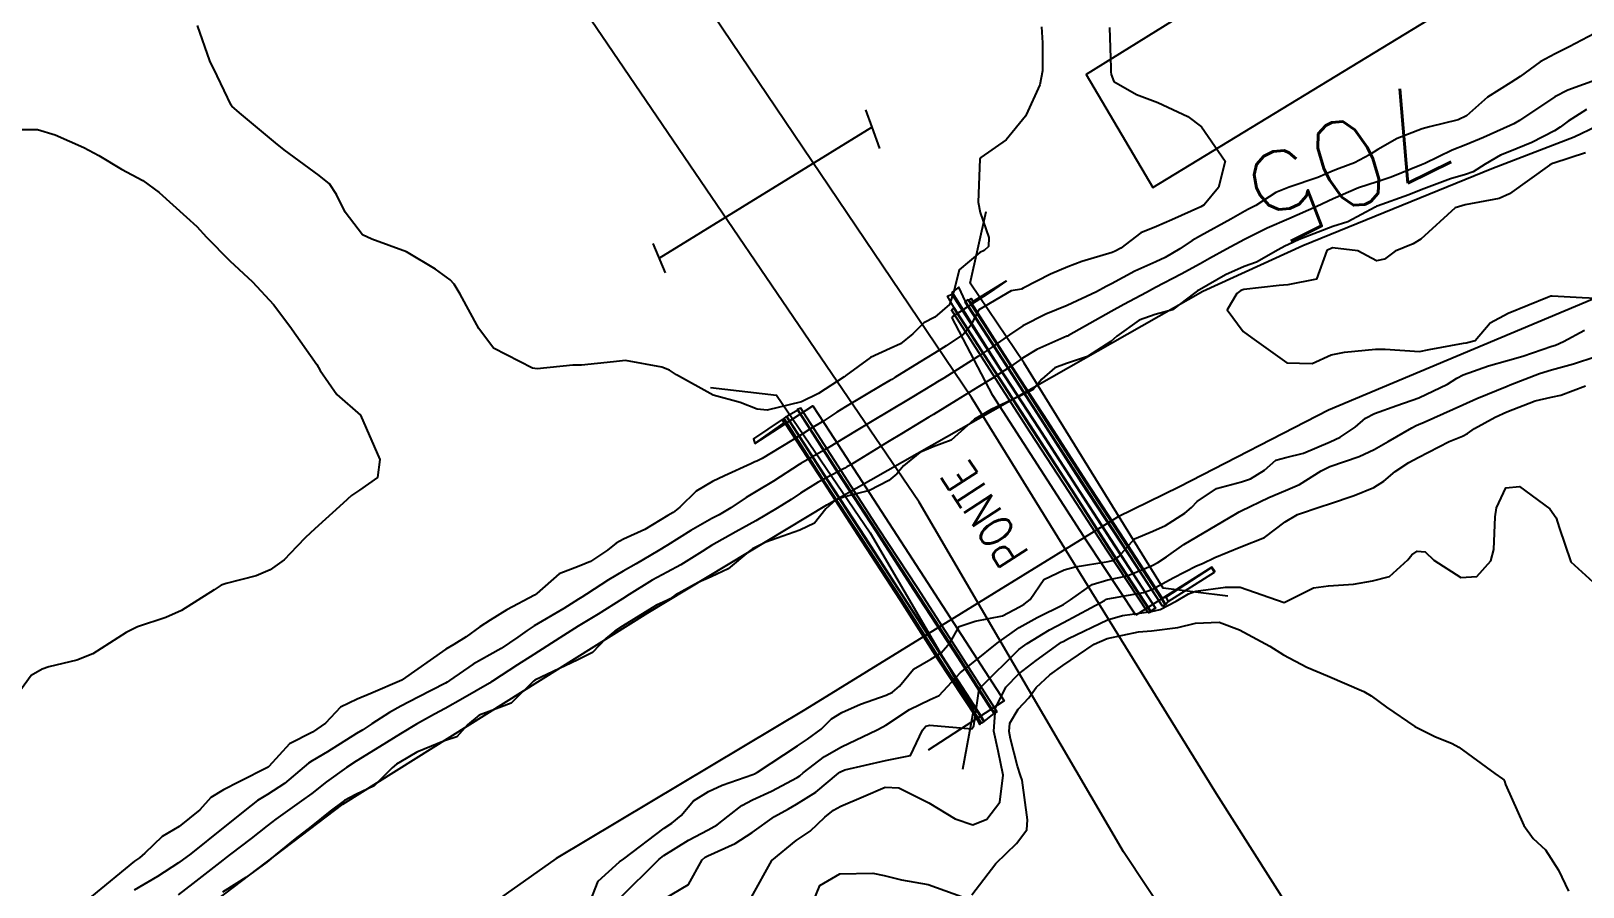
# Model space of a CAD drawing. Header units: metres. Extents: x 298520 to 308411, y 7433745 to 7450750.
# Drawn here: x 307712.2 to 307782.6, y 7434350.4 to 7434389.3 of the extents above; entities that cross this region are included whole.
import ezdxf
from ezdxf.enums import TextEntityAlignment as Align

# ---------------------------------------------------------------- set-up
doc = ezdxf.new("R2010")
doc.units = ezdxf.units.M
doc.header["$LTSCALE"] = 10
doc.linetypes.add('CONTINUO', pattern=[0])
doc.linetypes.add('TRACEJADO', pattern=[8.7, 8, -0.7])
for name, color, linetype in [('Cotas', 45, 'Continuous'), ('Curvas de Nivel 1m', 11, 'Continuous'), ('Curvas de Nivel 5m', 15, 'Continuous'), ('Hidrografia', 140, 'Continuous'), ('Linha Férrea', 251, 'TRACKS'), ('PARALASTRO', 45, 'Continuous'), ('PONTE', 45, 'CONTINUO'), ('Pontes e viadutos', 190, 'Continuous'), ('Pórtico', 62, 'Continuous'), ('TEXTO', 45, 'Continuous'), ('Vias Primárias', 230, 'Continuous')]:
    doc.layers.add(name, color=color, linetype=linetype)
doc.styles.add('ROMANS', font='romans', dxfattribs={"height": 0.2})
doc.styles.add('Style-STANDARD', font='STANDARD.shx')
doc.linetypes.add('TRACKS', pattern='A,0.15,[130,ltypeshp.shx,S=0.25,R=0,X=0,Y=0],0.15', length=0.3)

msp = doc.modelspace()

# ---------------------------------------------------------------- linework, layer by layer
at = {"layer": 'Curvas de Nivel 1m', "flags": 128}
for points, elevation in [([(307761.108, 7434389.424), (307761.161, 7434387.577), (307761.168, 7434387.422), (307761.179, 7434387.289), (307761.309, 7434386.979), (307762.332, 7434386.381), (307763.299, 7434386.023), (307764.654, 7434385.386), (307765.286, 7434384.919), (307766.354, 7434383.364), (307766.046, 7434382.164), (307765.398, 7434381.378), (307765.242, 7434381.282), (307763.931, 7434380.699), (307763.233, 7434380.393), (307762.532, 7434380.105), (307761.62, 7434379.416), (307761.37, 7434379.27), (307761.22, 7434379.219), (307759.851, 7434378.802), (307759.21, 7434378.559), (307758.427, 7434378.236), (307757.195, 7434377.589), (307757.108, 7434377.557), (307756.643, 7434377.478), (307755.184, 7434376.619), (307754.794, 7434375.887), (307754.488, 7434375.507), (307753.695, 7434374.985), (307753.16, 7434374.643), (307752.466, 7434374.214), (307751.366, 7434373.538), (307751.227, 7434373.454), (307751.142, 7434373.402), (307750.78, 7434373.186), (307749.129, 7434372.207), (307748.738, 7434371.963), (307748.14, 7434371.58), (307747.514, 7434371.191), (307747.116, 7434370.944), (307745.35, 7434369.861), (307745.104, 7434369.745), (307745.014, 7434369.711), (307744.829, 7434369.623), (307743.646, 7434369.083), (307743.091, 7434368.82), (307742.351, 7434368.381), (307741.616, 7434367.655), (307741.31, 7434367.418), (307741.069, 7434367.273), (307740.029, 7434366.642), (307739.058, 7434366.201), (307738.724, 7434366.026), (307738.335, 7434365.697), (307737.561, 7434365.189), (307737.042, 7434364.974), (307736.134, 7434364.626), (307735.127, 7434363.738), (307735.022, 7434363.666), (307733.772, 7434362.996), (307733.011, 7434362.523), (307732.547, 7434362.225), (307731.927, 7434361.771), (307731.356, 7434361.42), (307730.997, 7434361.202), (307729.024, 7434359.809), (307728.997, 7434359.796), (307727.602, 7434359.195), (307726.97, 7434358.939), (307726.225, 7434358.58), (307725.539, 7434357.851), (307724.949, 7434357.445), (307723.91, 7434356.904), (307722.966, 7434355.88), (307722.948, 7434355.865), (307722.933, 7434355.853), (307721.627, 7434355.189), (307720.917, 7434354.822), (307720.342, 7434354.478), (307719.835, 7434353.916), (307718.895, 7434353.151), (307718.133, 7434352.696), (307717.351, 7434351.945), (307717.098, 7434351.731), (307716.879, 7434351.582), (307714.925, 7434349.979)], 706), ([(307758.015, 7434389.463), (307758.065, 7434388.73), (307758.066, 7434387.462), (307757.944, 7434386.826), (307757.331, 7434385.47), (307757.316, 7434385.446), (307757.292, 7434385.408), (307756.424, 7434384.335), (307755.263, 7434383.527), (307755.247, 7434383.516), (307755.232, 7434383.5), (307755.222, 7434383.46), (307755.149, 7434381.501), (307755.238, 7434381.03), (307755.632, 7434379.899), (307755.624, 7434379.494), (307755.416, 7434379.301), (307755.219, 7434379.217), (307754.281, 7434378.435), (307754.055, 7434377.511), (307753.851, 7434376.849), (307753.181, 7434376.284), (307752.688, 7434376.015), (307752.184, 7434375.53), (307751.625, 7434375.076), (307751.163, 7434374.85), (307750.264, 7434374.445), (307749.144, 7434373.631), (307749.111, 7434373.603), (307749.071, 7434373.571), (307747.898, 7434372.82), (307747.131, 7434372.433), (307745.571, 7434372.057), (307745.128, 7434372.105), (307744.35, 7434372.408), (307743.134, 7434372.739), (307741.459, 7434373.657), (307741.146, 7434373.872), (307740.8, 7434374.013), (307739.152, 7434374.317), (307738.598, 7434374.249), (307737.149, 7434374.107), (307736.758, 7434374.107), (307735.146, 7434373.938), (307734.928, 7434373.96), (307733.16, 7434374.874), (307732.494, 7434375.767), (307731.645, 7434377.318), (307731.382, 7434377.778), (307731.196, 7434377.972), (307730.536, 7434378.457), (307729.215, 7434379.251), (307727.642, 7434379.826), (307727.225, 7434380.025), (307726.435, 7434381.042), (307726.04, 7434381.848), (307725.726, 7434382.331), (307725.251, 7434382.714), (307723.663, 7434383.876), (307723.268, 7434384.197), (307721.636, 7434385.549), (307721.292, 7434385.856), (307721.26, 7434385.9), (307720.625, 7434387.229), (307720.288, 7434387.915), (307719.736, 7434389.524)], 707), ([(307783.312, 7434387.104), (307781.891, 7434386.59), (307781.304, 7434386.281), (307779.702, 7434385.204), (307779.446, 7434385.052), (307779.289, 7434384.978), (307778.065, 7434384.438), (307777.276, 7434384.11), (307776.646, 7434383.865), (307775.407, 7434383.258), (307775.262, 7434383.193), (307773.887, 7434382.643), (307773.254, 7434382.426), (307772.395, 7434382.145), (307771.246, 7434381.658), (307770.51, 7434381.311), (307769.237, 7434380.742), (307768.254, 7434380.319), (307767.227, 7434379.805), (307766.415, 7434379.362), (307765.644, 7434378.946), (307765.213, 7434378.705), (307764.361, 7434378.233), (307763.196, 7434377.623), (307763.051, 7434377.546), (307762.781, 7434377.404), (307761.749, 7434376.853), (307761.184, 7434376.539), (307759.245, 7434375.449), (307759.201, 7434375.422), (307759.172, 7434375.412), (307757.812, 7434374.815), (307757.157, 7434374.416), (307756.602, 7434374.027), (307755.782, 7434373.49), (307755.139, 7434373.095), (307754.15, 7434372.493), (307753.126, 7434371.864), (307752.912, 7434371.735), (307752.567, 7434371.526), (307751.667, 7434370.985), (307751.114, 7434370.652), (307749.344, 7434369.566), (307749.191, 7434369.479), (307749.101, 7434369.431), (307747.891, 7434368.782), (307747.083, 7434368.284), (307746.666, 7434368.009), (307746.036, 7434367.606), (307745.067, 7434367.038), (307744.16, 7434366.531), (307743.056, 7434365.913), (307742.884, 7434365.812), (307742.625, 7434365.644), (307741.661, 7434365.036), (307741.039, 7434364.706), (307740.367, 7434364.336), (307739.322, 7434363.686), (307739.021, 7434363.494), (307737.911, 7434362.803), (307737.008, 7434362.252), (307736.171, 7434361.722), (307734.995, 7434360.969), (307734.244, 7434360.494), (307733.124, 7434359.759), (307733.038, 7434359.704), (307732.982, 7434359.667), (307731.776, 7434358.967), (307730.964, 7434358.518), (307730.484, 7434358.263), (307729.675, 7434357.799), (307728.948, 7434357.362), (307727.993, 7434356.769), (307726.936, 7434356.127), (307726.497, 7434355.837), (307725.591, 7434355.182), (307724.915, 7434354.662), (307724.457, 7434354.318), (307723.824, 7434353.871), (307723.292, 7434353.483), (307722.896, 7434353.18), (307722.164, 7434352.613), (307721.236, 7434351.896), (307721.033, 7434351.747), (307720.88, 7434351.63), (307719.523, 7434350.574), (307718.864, 7434350.05)], 704), ([(307782.751, 7434385.713), (307781.911, 7434385.174), (307781.556, 7434384.91), (307781.286, 7434384.744), (307780.264, 7434384.209), (307779.272, 7434383.805), (307778.851, 7434383.633), (307778.141, 7434383.221), (307777.608, 7434382.877), (307777.258, 7434382.756), (307776.575, 7434382.559), (307775.251, 7434382.055), (307774.679, 7434381.835), (307773.243, 7434381.322), (307773.211, 7434381.312), (307773.155, 7434381.281), (307771.919, 7434380.61), (307771.234, 7434380.394), (307769.707, 7434379.802), (307769.225, 7434379.578), (307769.056, 7434379.501), (307768.76, 7434379.335), (307767.777, 7434378.782), (307767.211, 7434378.573), (307766.363, 7434378.206), (307765.195, 7434377.523), (307765.104, 7434377.471), (307764.98, 7434377.382), (307763.961, 7434376.617), (307763.183, 7434376.4), (307762.452, 7434376.136), (307761.433, 7434375.417), (307761.298, 7434375.292), (307761.169, 7434375.174), (307760.102, 7434374.492), (307759.154, 7434374.181), (307758.624, 7434373.982), (307758.036, 7434373.461), (307757.621, 7434372.983), (307757.136, 7434372.742), (307755.733, 7434372.095), (307755.125, 7434371.729), (307754.982, 7434371.644), (307754.814, 7434371.503), (307753.924, 7434370.703), (307753.112, 7434370.396), (307752.498, 7434370.137), (307751.764, 7434369.533), (307751.461, 7434369.173), (307751.093, 7434368.863), (307750.223, 7434368.416), (307749.081, 7434368.12), (307748.682, 7434367.971), (307748.245, 7434367.578), (307747.728, 7434366.922), (307747.063, 7434366.604), (307745.516, 7434366.072), (307745.055, 7434365.838), (307744.918, 7434365.757), (307744.731, 7434365.623), (307743.814, 7434364.86), (307743.036, 7434364.492), (307742.442, 7434364.236), (307741.4, 7434363.656), (307741.183, 7434363.497), (307741.021, 7434363.419), (307740.558, 7434363.207), (307739.008, 7434362.244), (307738.669, 7434362.031), (307738.265, 7434361.697), (307737.646, 7434361.053), (307736.993, 7434360.716), (307735.043, 7434359.798), (307734.983, 7434359.761), (307733.959, 7434358.759), (307732.962, 7434358.379), (307732.518, 7434358.206), (307731.984, 7434357.77), (307731.5, 7434357.221), (307730.946, 7434357.039), (307729.677, 7434356.535), (307728.936, 7434356.088), (307728.763, 7434355.983), (307728.563, 7434355.814), (307727.744, 7434354.998), (307726.915, 7434354.611), (307726.406, 7434354.342), (307725.757, 7434353.847), (307724.896, 7434353.16), (307724.162, 7434352.596), (307723.27, 7434351.876), (307723.064, 7434351.695), (307722.88, 7434351.542), (307721.927, 7434350.834), (307720.866, 7434350.173)], 703), ([(307711.275, 7434384.804), (307712.476, 7434384.807), (307713.271, 7434384.556), (307714.582, 7434383.987), (307715.259, 7434383.622), (307716.29, 7434383.001), (307717.248, 7434382.482), (307717.993, 7434381.942), (307719.232, 7434380.827), (307719.701, 7434380.396), (307720.149, 7434379.916), (307721.207, 7434378.84), (307722.228, 7434377.89), (307723.183, 7434376.857), (307723.93, 7434375.872), (307725.147, 7434374.125), (307725.302, 7434373.858), (307726.05, 7434372.764), (307727.123, 7434371.83), (307727.998, 7434369.821), (307727.906, 7434369.007), (307727.082, 7434368.427), (307726.727, 7434368.186), (307726.337, 7434367.841), (307725.061, 7434366.674), (307724.638, 7434366.283), (307724.237, 7434365.868), (307723.66, 7434365.258), (307723.037, 7434364.814), (307722.39, 7434364.529), (307721.027, 7434364.189), (307720.815, 7434364.114), (307720.494, 7434363.908), (307719.013, 7434362.956), (307718.302, 7434362.645), (307717.006, 7434362.218), (307716.494, 7434361.958), (307714.993, 7434360.997), (307714.267, 7434360.711), (307712.987, 7434360.4), (307712.685, 7434360.304), (307712.187, 7434360.008), (307711.681, 7434359.305)], 707), ([(307782.693, 7434383.744), (307781.264, 7434383.27), (307781.195, 7434383.25), (307781.06, 7434383.183), (307779.25, 7434381.876), (307778.79, 7434381.672), (307777.244, 7434381.381), (307776.784, 7434381.237), (307775.228, 7434379.816), (307774.888, 7434379.602), (307774.069, 7434379.272), (307773.574, 7434378.92), (307773.216, 7434378.831), (307772.372, 7434379.289), (307771.224, 7434379.429), (307770.972, 7434379.304), (307770.504, 7434378.01), (307769.199, 7434377.746), (307768.808, 7434377.724), (307767.196, 7434377.53), (307767.059, 7434377.488), (307766.89, 7434377.355), (307766.444, 7434376.62), (307767.176, 7434375.628), (307767.558, 7434375.346), (307769.156, 7434374.211), (307770.299, 7434374.17), (307771.162, 7434374.57), (307771.77, 7434374.687), (307773.166, 7434374.83), (307773.615, 7434374.827), (307775.165, 7434374.72), (307775.615, 7434374.805), (307777.171, 7434375.101), (307777.284, 7434375.116), (307777.696, 7434375.225), (307778.378, 7434376.021), (307779.185, 7434376.468), (307780.982, 7434377.183), (307781.13, 7434377.245), (307781.194, 7434377.244), (307782.55, 7434377.166), (307783.193, 7434377.148)], 702), ([(307737.528, 7434349.703), (307737.905, 7434350.667), (307738.882, 7434351.557), (307739.068, 7434351.687), (307740.897, 7434353.078), (307741.248, 7434353.308), (307741.673, 7434353.652), (307742.24, 7434354.319), (307742.92, 7434354.75), (307743.53, 7434355.028), (307744.931, 7434355.511), (307745.009, 7434355.541), (307745.14, 7434355.617), (307746.945, 7434356.824), (307747.413, 7434357.121), (307748.032, 7434357.579), (307748.491, 7434358.044), (307748.964, 7434358.331), (307749.811, 7434358.717), (307750.977, 7434359.123), (307751.261, 7434359.254), (307751.574, 7434359.534), (307752.219, 7434360.299), (307752.995, 7434360.75), (307753.475, 7434361.038), (307753.884, 7434361.511), (307754.285, 7434362.233), (307755.013, 7434362.484), (307756.254, 7434362.72), (307757.019, 7434363.124), (307757.242, 7434363.246), (307757.512, 7434363.465), (307758.132, 7434364.364), (307759.043, 7434364.811), (307759.543, 7434364.945), (307761.049, 7434365.185), (307761.243, 7434365.225), (307761.535, 7434365.415), (307762.246, 7434366.223), (307763.065, 7434366.567), (307763.644, 7434366.817), (307764.524, 7434367.385), (307764.823, 7434367.636), (307765.081, 7434367.905), (307765.959, 7434368.498), (307767.095, 7434368.809), (307767.508, 7434368.935), (307768.14, 7434369.34), (307768.653, 7434369.789), (307769.109, 7434369.911), (307769.901, 7434370.108), (307771.116, 7434370.624), (307771.576, 7434370.838), (307772.245, 7434371.289), (307772.717, 7434371.694), (307773.129, 7434371.9), (307774.135, 7434372.268), (307775.136, 7434372.616), (307776.446, 7434373.24), (307776.867, 7434373.514), (307777.149, 7434373.659), (307778.303, 7434374.071), (307779.159, 7434374.309), (307779.851, 7434374.512), (307781.17, 7434374.961), (307781.336, 7434375.013), (307781.702, 7434375.175), (307782.66, 7434375.683)], 703), ([(307738.865, 7434349.867), (307740.657, 7434351.663), (307740.885, 7434351.84), (307742.009, 7434352.532), (307742.897, 7434353.003), (307743.306, 7434353.228), (307743.812, 7434353.631), (307744.42, 7434354.115), (307744.914, 7434354.362), (307745.769, 7434354.758), (307746.93, 7434355.385), (307747.057, 7434355.463), (307747.206, 7434355.587), (307748.178, 7434356.34), (307748.945, 7434356.768), (307750.565, 7434357.546), (307750.817, 7434357.68), (307750.956, 7434357.764), (307752.029, 7434358.467), (307752.974, 7434358.925), (307753.386, 7434359.106), (307753.762, 7434359.512), (307754.354, 7434360.142), (307754.995, 7434360.669), (307756.012, 7434361.485), (307757.01, 7434362.184), (307757.827, 7434362.65), (307759.021, 7434363.238), (307759.343, 7434363.445), (307760.322, 7434364.143), (307761.037, 7434364.353), (307761.912, 7434364.539), (307763.047, 7434365.003), (307763.305, 7434365.142), (307763.689, 7434365.394), (307764.484, 7434365.961), (307765.062, 7434366.311), (307766.84, 7434367.353), (307766.984, 7434367.442), (307767.075, 7434367.488), (307768.331, 7434368.091), (307769.089, 7434368.411), (307769.725, 7434368.689), (307770.71, 7434369.306), (307771.105, 7434369.497), (307772.435, 7434369.961), (307773.113, 7434370.278), (307773.75, 7434370.64), (307774.816, 7434371.263), (307775.021, 7434371.364), (307775.124, 7434371.409), (307775.385, 7434371.516), (307777.134, 7434372.301), (307777.775, 7434372.585), (307779.142, 7434373.154), (307779.282, 7434373.208), (307780.613, 7434373.726), (307781.154, 7434373.894), (307782.162, 7434374.166), (307783.163, 7434374.497)], 704), ([(307744.866, 7434349.944), (307745.784, 7434351.606), (307746.892, 7434352.526), (307747.53, 7434352.951), (307748.189, 7434353.577), (307748.58, 7434353.902), (307748.911, 7434354.081), (307749.948, 7434354.524), (307750.924, 7434354.949), (307751.552, 7434354.905), (307752.914, 7434354.234), (307754.106, 7434353.508), (307754.9, 7434353.235), (307755.539, 7434353.49), (307756.132, 7434354.264), (307756.277, 7434355.48), (307756.054, 7434356.593), (307755.857, 7434357.486), (307755.928, 7434358.526), (307756.408, 7434359.479), (307756.989, 7434360.082), (307757.773, 7434360.685), (307758.821, 7434361.452), (307758.932, 7434361.523), (307759.004, 7434361.562), (307759.252, 7434361.693), (307761.014, 7434362.537), (307761.696, 7434362.733), (307763.018, 7434362.91), (307763.412, 7434363.003), (307764.129, 7434363.389), (307764.686, 7434363.726), (307765.03, 7434363.841), (307766.368, 7434364.025), (307767.033, 7434364.025), (307769.023, 7434363.33), (307770.358, 7434363.985), (307771.035, 7434364.078), (307772.169, 7434364.155), (307773.038, 7434364.305), (307773.813, 7434364.501), (307774.64, 7434365.264), (307774.827, 7434365.491), (307775.057, 7434365.662), (307775.424, 7434365.622), (307775.817, 7434365.249), (307777.041, 7434364.463), (307777.763, 7434364.502), (307778.411, 7434365.216), (307778.546, 7434365.728), (307778.597, 7434367.215), (307778.665, 7434367.628), (307779.093, 7434368.527), (307779.708, 7434368.587), (307781.079, 7434367.574), (307781.371, 7434367.177), (307781.508, 7434366.736), (307782.04, 7434365.17), (307783.039, 7434364.258)], 706), ([(307754.868, 7434350.056), (307755.956, 7434351.484), (307756.892, 7434352.38), (307757.36, 7434353.004), (307757.38, 7434353.465), (307757.141, 7434355.257), (307757.074, 7434355.469), (307756.937, 7434355.892), (307756.615, 7434357.141), (307756.55, 7434357.476), (307756.589, 7434357.845), (307756.968, 7434358.487), (307757.442, 7434358.999), (307757.784, 7434359.462), (307758.404, 7434360.04), (307758.993, 7434360.461), (307760.407, 7434361.429), (307761.006, 7434361.691), (307762.427, 7434361.988), (307763.009, 7434362.037), (307764.21, 7434362.189), (307765.013, 7434362.391), (307766.087, 7434362.437), (307767.01, 7434362.091), (307768.374, 7434361.336), (307768.999, 7434360.947), (307770.062, 7434360.383), (307770.99, 7434360), (307772.647, 7434359.283), (307772.98, 7434359.088), (307773.676, 7434358.57), (307774.959, 7434357.695), (307775.858, 7434357.246), (307776.647, 7434356.931), (307776.948, 7434356.76), (307778.59, 7434355.56), (307778.934, 7434355.313), (307778.992, 7434355.268), (307779.02, 7434355.209), (307779.071, 7434355.068), (307779.905, 7434353.195), (307780.324, 7434352.616), (307780.892, 7434352.092), (307781.481, 7434351.174), (307781.922, 7434350.223)], 707), ([(307747.61, 7434349.583), (307747.971, 7434350.48), (307748.877, 7434351.007), (307750.366, 7434351.036), (307750.877, 7434350.931), (307751.672, 7434350.735), (307752.873, 7434350.527), (307754.399, 7434349.974)], 707)]:
    msp.add_lwpolyline(points, dxfattribs=dict(at, elevation=elevation))
at = {"layer": 'Curvas de Nivel 5m', "elevation": 705, "flags": 128}
for points in [[(307783.108, 7434389.162), (307781.954, 7434388.553), (307781.329, 7434388.238), (307780.642, 7434387.871), (307779.73, 7434387.204), (307779.31, 7434386.939), (307778.255, 7434386.268), (307777.295, 7434385.415), (307776.925, 7434385.236), (307775.621, 7434384.921), (307775.286, 7434384.83), (307774.159, 7434384.392), (307773.272, 7434383.889), (307772.899, 7434383.654), (307772.224, 7434383.29), (307771.526, 7434383.032), (307771.259, 7434382.929), (307770.56, 7434382.614), (307769.251, 7434382.174), (307768.652, 7434381.932), (307767.737, 7434381.345), (307767.413, 7434381.176), (307767.24, 7434381.09), (307766.603, 7434380.726), (307765.229, 7434379.969), (307764.853, 7434379.758), (307764.296, 7434379.389), (307763.627, 7434378.986), (307763.214, 7434378.79), (307762.254, 7434378.363), (307761.199, 7434377.799), (307760.954, 7434377.667), (307760.518, 7434377.43), (307759.187, 7434376.809), (307758.224, 7434376.419), (307757.177, 7434375.892), (307756.568, 7434375.479), (307755.753, 7434374.903), (307755.158, 7434374.506), (307754.544, 7434374.114), (307753.585, 7434373.516), (307753.311, 7434373.349), (307753.14, 7434373.244), (307752.071, 7434372.594), (307751.128, 7434372.024), (307750.334, 7434371.552), (307749.115, 7434370.816), (307748.337, 7434370.351), (307747.103, 7434369.639), (307747.025, 7434369.591), (307745.867, 7434368.833), (307745.084, 7434368.359), (307744.617, 7434368.087), (307743.923, 7434367.631), (307743.394, 7434367.312), (307743.068, 7434367.133), (307742.114, 7434366.598), (307741.056, 7434365.924), (307740.638, 7434365.666), (307739.638, 7434365.087), (307739.039, 7434364.748), (307738.373, 7434364.356), (307737.382, 7434363.706), (307737.164, 7434363.566), (307737.021, 7434363.475), (307736.349, 7434363.053), (307735.008, 7434362.261), (307734.689, 7434362.06), (307734.268, 7434361.747), (307733.514, 7434361.239), (307732.995, 7434360.945), (307732.233, 7434360.525), (307731.164, 7434359.778), (307731.054, 7434359.707), (307730.981, 7434359.664), (307729.747, 7434359.023), (307728.965, 7434358.621), (307728.438, 7434358.338), (307727.642, 7434357.823), (307727.228, 7434357.549), (307726.948, 7434357.375), (307725.633, 7434356.543), (307724.936, 7434356.13), (307724.77, 7434356.027), (307724.578, 7434355.864), (307723.685, 7434355.109), (307722.914, 7434354.611), (307722.462, 7434354.332), (307721.879, 7434353.89), (307721.343, 7434353.451), (307720.895, 7434353.099), (307719.427, 7434351.922), (307718.879, 7434351.506), (307717.924, 7434350.888), (307716.866, 7434350.272)], [(307740.865, 7434349.837), (307742.001, 7434350.519), (307742.63, 7434351.643), (307742.757, 7434351.769), (307742.885, 7434351.83), (307744.131, 7434352.387), (307744.896, 7434352.888), (307745.904, 7434353.605), (307746.539, 7434353.965), (307746.912, 7434354.163), (307747.783, 7434354.719), (307748.807, 7434355.571), (307748.877, 7434355.627), (307748.934, 7434355.659), (307749.1, 7434355.733), (307750.939, 7434356.154), (307752.086, 7434356.384), (307752.625, 7434357.523), (307752.768, 7434357.709), (307752.957, 7434357.76), (307754.859, 7434357.597), (307754.956, 7434357.727), (307755.179, 7434359.298), (307755.278, 7434359.496), (307757, 7434361.193), (307757.152, 7434361.318), (307757.367, 7434361.466), (307758.387, 7434362.079), (307759.013, 7434362.415), (307760.882, 7434363.422), (307760.97, 7434363.474), (307761.024, 7434363.488), (307762.649, 7434363.783), (307763.031, 7434363.916), (307763.99, 7434364.439), (307765.047, 7434364.987), (307765.322, 7434365.103), (307765.891, 7434365.367), (307767.058, 7434365.849), (307768.131, 7434366.271), (307769.069, 7434366.983), (307769.641, 7434367.321), (307770.702, 7434367.682), (307771.081, 7434367.812), (307772.198, 7434368.177), (307773.092, 7434368.541), (307773.544, 7434368.827), (307774.062, 7434369.27), (307774.686, 7434369.685), (307775.109, 7434369.916), (307776.512, 7434370.634), (307777.119, 7434370.877), (307777.352, 7434370.997), (307777.659, 7434371.225), (307778.6, 7434371.744), (307779.131, 7434371.981), (307780.422, 7434372.477), (307781.138, 7434372.65), (307781.582, 7434372.732), (307782.695, 7434373.164)]]:
    msp.add_lwpolyline(points, dxfattribs=at)
at = {"layer": 'Hidrografia'}
for points in [[(307657.454, 7434249.95), (307672.311, 7434286.288), (307677.464, 7434297.762), (307684.937, 7434310.912), (307693.916, 7434324.004), (307695.933, 7434326.755), (307710.03, 7434340.779), (307717.507, 7434347.459), (307726.321, 7434354.174), (307740.166, 7434362.853), (307748.28, 7434367.765), (307765.336, 7434377.453), (307769.877, 7434379.528), (307778.456, 7434383.022), (307782.183, 7434384.465), (307788.259, 7434387.37), (307794.892, 7434391.57), (307799.317, 7434394.821), (307803.736, 7434398.793), (307810.517, 7434406.532), (307823.446, 7434426.432), (307826.373, 7434431.552, 0.153965), (307827.039, 7434434.621, 0.030937), (307825.743, 7434442.992, -1.242478)], [(307849.828, 7434337.832), (307843.964, 7434354.481), (307841.064, 7434362.997), (307835.894, 7434381.213), (307833.809, 7434389.88), (307830.28, 7434407.261, -0.013828), (307829.458, 7434411.975, 0.071797), (307828.954, 7434413.675, 0.549222), (307825.236, 7434414.178, 0.008298), (307821.077, 7434409.081, -0.010986), (307810.177, 7434395.865, 0.003846), (307806.26, 7434391.252, -0.085906), (307802.155, 7434387.772), (307793.629, 7434382.26), (307783.468, 7434377.281), (307771.044, 7434372.061), (307764.281, 7434368.582), (307761.474, 7434367.196), (307747.278, 7434358.458), (307736, 7434351.697), (307724.41, 7434343.507)]]:
    msp.add_lwpolyline(points, format="xyb", dxfattribs=at)
at = {"layer": 'Linha Férrea', "flags": 128}
msp.add_lwpolyline([(307827.162, 7434249.95), (307821.558, 7434258.806), (307819.524, 7434262.43), (307816.304, 7434268.219), (307813.681, 7434272.301), (307811.637, 7434275.461), (307798.221, 7434296.136), (307773.738, 7434334.032), (307761.734, 7434352.011), (307752.472, 7434367.888), (307735.134, 7434393.38), (307710.738, 7434431.015), (307694.807, 7434455.28), (307677.699, 7434482.208), (307665.381, 7434501.663), (307643.884, 7434534.842), (307627.559, 7434562.543), (307613.51, 7434586.874), (307596.955, 7434617.47), (307576.402, 7434659.978), (307564.169, 7434687.319), (307541.059, 7434734.946), (307530.172, 7434758.545), (307516.917, 7434785.92), (307501.763, 7434817.247), (307481.679, 7434859.302), (307459.201, 7434904.199), (307442.79, 7434936.268), (307425.275, 7434968.915), (307411.694, 7434992.242), (307402.565, 7435007.679), (307388.848, 7435028.501), (307366.947, 7435058.298), (307352.497, 7435076.75), (307335.708, 7435095.815), (307323.737, 7435108.404), (307304.876, 7435127.211), (307280.641, 7435149.596), (307260.895, 7435166.247), (307239.502, 7435183.006), (307222.59, 7435195.397), (307206.912, 7435206.431), (307191.542, 7435216.923), (307180.978, 7435223.581), (307147.083, 7435245.035), (307110.179, 7435267.866), (307071.327, 7435292.081), (307013.035, 7435328.917), (306934.22, 7435378.293), (306890.853, 7435406.012), (306860.761, 7435425.266), (306830.445, 7435444.172), (306783.165, 7435474.002), (306743.292, 7435499.125), (306730.646, 7435506.804), (306700.006, 7435524.558), (306649.968, 7435556.158), (306620.536, 7435574.685), (306585.884, 7435596.365), (306549.21, 7435619.443), (306511.464, 7435642.992), (306481.3, 7435662.066), (306449.914, 7435681.79), (306417.31, 7435702.158), (306386.499, 7435720.658), (306359.57, 7435735.78), (306332.265, 7435749.95), (306295.736, 7435767.254), (306254.914, 7435784.832), (306234.551, 7435793.029), (306198.8, 7435806.042), (306177.427, 7435813.736), (306139.201, 7435826.142), (306101.034, 7435838.043), (306051.969, 7435853.031), (306008.186, 7435866.647), (306003.579, 7435868.042), (305974.115, 7435878.736), (305939.654, 7435889.448), (305902.227, 7435900.737), (305881.18, 7435906.223), (305868.578, 7435910.192), (305845.541, 7435919.118), (305815.171, 7435933.297), (305786.711, 7435949.033), (305760.876, 7435966.424), (305735.18, 7435986.894), (305723.755, 7435997.052), (305696.097, 7436025.188), (305678.2, 7436047.897), (305661.02, 7436071.863), (305645.017, 7436096.315), (305622.371, 7436129.703), (305596.142, 7436168.749), (305576.091, 7436198.746), (305559.429, 7436223.15), (305539.44, 7436252.716), (305521.42, 7436279.841), (305512.691, 7436292.824), (305499.486, 7436312.983), (305480.027, 7436341.606), (305460.301, 7436370.83), (305441.558, 7436398.43), (305421.25, 7436428.242), (305402.577, 7436456.088), (305384.092, 7436483.75), (305369.125, 7436505.554), (305351.225, 7436532.173), (305338.344, 7436551.44), (305322.726, 7436574.869), (305306.914, 7436598.296), (305293.244, 7436619.058), (305277.818, 7436644.307), (305263.888, 7436668.981), (305254.713, 7436687.725), (305243.781, 7436710.837), (305233.952, 7436734.393), (305225.106, 7436755.865), (305215.533, 7436780.472), (305201.607, 7436815.682), (305193.173, 7436837.83), (305177.384, 7436877.752), (305166.792, 7436904.686), (305153.942, 7436937.689), (305141.501, 7436969.136), (305130.697, 7436996.497), (305122.016, 7437018.504), (305113.061, 7437043.102), (305101.513, 7437072.011), (305093.245, 7437092.935), (305082.037, 7437121.364), (305073.353, 7437143.916), (305060.568, 7437176.453), (305050.18, 7437206.397), (305043.414, 7437227.867), (305037.467, 7437248.165), (305034.526, 7437261.706), (305031.724, 7437274.104), (305028.718, 7437297.869), (305025.03, 7437326.573), (305023.117, 7437358.555), (305023.119, 7437387.114), (305024.829, 7437414.867), (305027.312, 7437439.505), (305027.407, 7437441.256), (305030.711, 7437462.666), (305036.039, 7437488.902), (305042.465, 7437516.919), (305048.776, 7437544.538), (305055.475, 7437572.1), (305062.866, 7437603.389), (305069.498, 7437630.688), (305077.032, 7437662.821), (305085.46, 7437698.138), (305091.819, 7437727.643), (305097.21, 7437749.95), (305103.918, 7437777.268), (305111.101, 7437807.1), (305121.202, 7437849.915), (305125.406, 7437866.973), (305130.992, 7437888.732), (305137.356, 7437914.575), (305143.477, 7437941.139), (305150.277, 7437969.227), (305155.626, 7437993.858), (305160.498, 7438017.389), (305165.529, 7438047.968), (305167.399, 7438065.921), (305168.452, 7438080.499), (305168.697, 7438098.822), (305168.499, 7438111.609), (305167.442, 7438129.409), (305165.734, 7438144.803), (305163.051, 7438159.253), (305157.36, 7438183.653), (305149.712, 7438209.61), (305142.146, 7438230.516), (305132.877, 7438252.552), (305120.435, 7438277.838), (305109.119, 7438297.22), (305107.007, 7438300.233), (305099.258, 7438311.382), (305091.426, 7438322.415), (305083.384, 7438332.797), (305079.569, 7438337.519), (305074.8, 7438344.056), (305056.823, 7438367.077), (305041.935, 7438386.352), (305023.225, 7438411.978), (305005.975, 7438436.561), (304993.284, 7438456.495), (304983.121, 7438473.171), (304969.538, 7438498.699), (304959.938, 7438517.087), (304947.328, 7438543.432), (304933.09, 7438572.791), (304924.306, 7438590.948), (304918.204, 7438604.464), (304911.783, 7438619.158), (304905.926, 7438632.437), (304900.315, 7438648.46), (304895.834, 7438661.886), (304892.174, 7438674.496), (304887.946, 7438691.238), (304884.694, 7438706.937), (304881.848, 7438723.698), (304879.326, 7438740.134), (304878.187, 7438758.916), (304877.537, 7438778.358), (304877.211, 7438799.094), (304877.455, 7438830.881), (304877.861, 7438863.017), (304878.268, 7438892.702), (304878.595, 7438920.109), (304878.677, 7438952.239), (304877.945, 7438980.303), (304876.318, 7439009.018), (304874.936, 7439022.788), (304873.229, 7439037.841), (304870.14, 7439056.141), (304864.855, 7439082.077), (304859.079, 7439105.013), (304850.377, 7439133.889), (304843.057, 7439154.06), (304836.382, 7439171.237), (304828.249, 7439190.114), (304817.674, 7439211.83), (304806.69, 7439232.736), (304796.364, 7439250.871), (304785.222, 7439269.009), (304772.779, 7439289.097), (304755.7, 7439316.738), (304736.912, 7439345.938), (304718.848, 7439374.335), (304700.222, 7439403.624), (304676.465, 7439440.714), (304659.061, 7439468.061), (304641.493, 7439495.549), (304629.289, 7439514.996), (304612.29, 7439541.915), (304598.786, 7439563.312), (304583.088, 7439588.524), (304568.608, 7439611.383), (304554.371, 7439633.59), (304540.465, 7439656.114), (304527.858, 7439675.88), (304515.488, 7439695.965), (304501.015, 7439718.74), (304492.557, 7439732.179), (304481.09, 7439749.95), (304464.698, 7439773.555), (304458.701, 7439781.55), (304447.468, 7439795.482), (304430.85, 7439814.016), (304417.942, 7439826.867), (304407.625, 7439836.385), (304393.358, 7439848.486), (304380.404, 7439858.342), (304362.661, 7439870.737), (304347.086, 7439880.296), (304333.248, 7439887.82), (304320.73, 7439894.061), (304304.927, 7439900.989), (304286.443, 7439908.157), (304266.642, 7439915.416), (304246.691, 7439922.501), (304225.186, 7439929.977), (304198.999, 7439939.195), (304168.468, 7439950.001), (304152.888, 7439955.629), (304135.919, 7439962.486), (304121.351, 7439968.798), (304105.783, 7439976.385), (304088.736, 7439985.334), (304071.183, 7439995.831), (304051.503, 7440008.737), (304042.509, 7440015.334), (304023.022, 7440030.473), (304002.682, 7440048.64), (303992.184, 7440058.522), (303980.444, 7440070.491), (303965.024, 7440086.226), (303949.368, 7440102.496), (303932.051, 7440120.671), (303917.21, 7440136.166), (303903.071, 7440150.772), (303879.085, 7440174.998), (303863.629, 7440189.711), (303849.061, 7440203.116), (303838.551, 7440211.886), (303825.964, 7440222.577), (303811.471, 7440233.814), (303798.026, 7440243.583), (303789.167, 7440249.782, 0.048699), (303782.733, 7440254.326, -0.013971), (303778.977, 7440256.716, 0.011385), (303767.539, 7440264.078, 0.000455), (303759.243, 7440269.144, 0.004014), (303749.319, 7440275.082, 0.008965), (303739.521, 7440280.605), (303729.166, 7440286.199), (303717.711, 7440292.151), (303693.717, 7440304.367), (303679.104, 7440311.896), (303660.942, 7440321.331), (303642.972, 7440330.918), (303636.468, 7440334.548), (303624.836, 7440341.295), (303611.994, 7440348.943), (303603.079, 7440354.598), (303596.281, 7440359.102), (303587.51, 7440365.427), (303578.605, 7440372.221), (303569.48, 7440379.633), (303558.633, 7440389.129), (303549.894, 7440397.253), (303541.539, 7440405.465), (303534.882, 7440412.293), (303523.465, 7440424.473), (303512.292, 7440437.463), (303502.617, 7440449.258), (303497.008, 7440456.501), (303488.044, 7440468.694), (303481.424, 7440477.682), (303475.375, 7440486.349), (303465.786, 7440500.535), (303456.113, 7440515.599), (303445.613, 7440532.252), (303432.87, 7440552.628), (303423.186, 7440568.064, -0.000757), (303417.987, 7440576.145, 0.007668), (303411.654, 7440585.694), (303403.602, 7440597.441), (303394.768, 7440609.244), (303388.857, 7440616.919), (303381.264, 7440625.91), (303374.43, 7440633.824), (303364.889, 7440644.089), (303358.774, 7440650.239), (303349.646, 7440658.739), (303339.722, 7440667.523), (303332.656, 7440673.464), (303326.724, 7440678.049, -0.018136), (303320.919, 7440682.537, 0.027105), (303312.535, 7440688.782, -0.001525), (303306.785, 7440692.624), (303296.835, 7440699.316), (303291.583, 7440702.647), (303280.845, 7440709.238, 0.008003), (303271.247, 7440714.648, 0.013057), (303255.936, 7440722.447, -0.001991), (303248.373, 7440726.091, 0.012147), (303243.6, 7440728.272, -0.002135), (303237.368, 7440730.971), (303223.7, 7440736.96), (303210.103, 7440742.741), (303193.904, 7440749.566), (303189.82, 7440751.298), (303177.394, 7440756.464), (303158.988, 7440764.273), (303141.646, 7440771.615), (303117.098, 7440781.981), (303101.554, 7440788.524), (303093.446, 7440792.234), (303076.052, 7440800.18), (303054.932, 7440810.372), (303040.156, 7440817.979), (303025.349, 7440825.886), (303013.344, 7440832.756), (303004.06, 7440838.538), (302994.271, 7440845.093), (302982.623, 7440853.413), (302969.58, 7440863.652), (302962.58, 7440869.547), (302953.339, 7440877.801), (302943.024, 7440887.539), (302938.586, 7440892.147), (302933.331, 7440897.537), (302924.321, 7440907.75), (302915.904, 7440917.945), (302907.517, 7440928.751), (302899.78, 7440938.97), (302892.734, 7440949.154), (302888.762, 7440955.109), (302884.574, 7440961.747), (302879.485, 7440969.887), (302873.287, 7440980.614), (302867.777, 7440990.898), (302859.79, 7441006.768), (302851.229, 7441025.298), (302846.823, 7441035.61), (302841.669, 7441047.987), (302837.148, 7441059.318), (302829.38, 7441078.789), (302825.24, 7441088.834), (302821.857, 7441097.357), (302816.249, 7441111.473), (302810.672, 7441125.205), (302804.678, 7441140.046), (302799.05, 7441153.537), (302792.202, 7441169.326), (302786.803, 7441181.368), (302782.699, 7441189.728), (302780.991, 7441193.272, -0.024435), (302778.706, 7441197.526, 0.018839), (302775.042, 7441204.531), (302769.048, 7441215.01), (302764.16, 7441223.098), (302758.012, 7441232.567), (302751.033, 7441242.929), (302746.425, 7441249.467, 0.01417), (302742.29, 7441255.115, -0.010578), (302734.95, 7441264.491, 0.026045), (302726.645, 7441274.447), (302714.77, 7441287.265), (302702.588, 7441299.413), (302690.064, 7441310.886), (302682.561, 7441317.234), (302675.22, 7441323.247), (302666.869, 7441329.42, 0.027574), (302658.671, 7441335.283, -0.011091), (302655.152, 7441337.629, 0.01172), (302645.719, 7441343.898, 0.006642), (302635.246, 7441350.318, 0.010482), (302620.241, 7441358.823, 0.013683), (302599.223, 7441369.429, 0.008553), (302586.726, 7441375.052, 0.011788), (302575.046, 7441379.747, 0.002778), (302570.558, 7441381.4), (302560.876, 7441384.907), (302551.005, 7441388.04), (302546.217, 7441389.527, -0.019135), (302544.903, 7441389.88, 0.019296), (302522.937, 7441395.786, 0.000461), (302511.662, 7441398.344, 0.010049), (302501.513, 7441400.424), (302492.392, 7441402.102), (302485.288, 7441403.295), (302471.447, 7441405.533), (302444.869, 7441409.521), (302415.277, 7441413.929), (302384.345, 7441418.639), (302365.976, 7441421.32), (302360.247, 7441421.986), (302338.704, 7441425.134), (302306.002, 7441430.395), (302286.923, 7441434.198), (302278.604, 7441436.007), (302270.237, 7441438.277), (302260.05, 7441441.209), (302248.718, 7441444.793), (302234.932, 7441449.831), (302225.681, 7441453.688), (302223.91, 7441454.587), (302211.722, 7441460.078), (302198.55, 7441466.939), (302185.194, 7441474.434), (302176.266, 7441480.044), (302166.746, 7441486.088), (302155.705, 7441493.817), (302145.197, 7441501.908), (302133.651, 7441511.457), (302124.111, 7441520.003), (302113.796, 7441530.075), (302104.384, 7441540.03), (302095.467, 7441550.013), (302086.579, 7441560.931), (302077.65, 7441573.115), (302070.772, 7441583.077), (302062.647, 7441595.881), (302055.334, 7441608.401), (302048.687, 7441620.587), (302040.377, 7441636.793), (302032.957, 7441653.052), (302027.217, 7441666.295), (302023.745, 7441674.151), (302020.233, 7441682.946), (302013.855, 7441699.656), (302006.743, 7441720.028), (302000.143, 7441739.465), (301996.81, 7441749.517), (301993.173, 7441760.442), (301988.741, 7441774.004), (301985.313, 7441784.598), (301976.672, 7441811.028), (301970.969, 7441828.13), (301966.757, 7441840.46), (301961.824, 7441854.796), (301956.599, 7441869.324), (301952.694, 7441879.426), (301950.212, 7441885.776), (301947.263, 7441893.123), (301942.827, 7441902.996), (301936.943, 7441915.47), (301925.249, 7441938.089), (301919.939, 7441947.811), (301913.515, 7441959.082), (301904.124, 7441974.92), (301894.52, 7441990.438), (301891.413, 7441995.461), (301886.489, 7442003.183), (301878.67, 7442015.285), (301873.464, 7442023.436), (301865.157, 7442036.288), (301855.839, 7442050.938), (301845.976, 7442066.833), (301838.272, 7442079.461), (301830.416, 7442092.887), (301825.548, 7442101.779), (301821.376, 7442109.453), (301815.662, 7442120.908), (301811.106, 7442130.238), (301807.699, 7442137.999), (301806.423, 7442140.601, 0.023261), (301801.857, 7442152.453, -0.028715), (301797.552, 7442164.003, 0.012936), (301793.732, 7442175.332, -0.025942), (301792.423, 7442179.575, 0.006006), (301789.905, 7442189.062, -0.014708), (301788.14, 7442196.216), (301785.975, 7442206.246), (301784.367, 7442214.306, 0.006026), (301783.559, 7442218.841, -0.007665), (301782.521, 7442224.78, -0.006079), (301780.959, 7442235.44, -0.002739), (301779.703, 7442245.206), (301779.178, 7442249.477), (301778.675, 7442254.381), (301778.065, 7442260.482), (301777.318, 7442271.291), (301776.984, 7442275.413), (301775.911, 7442292.595), (301775.204, 7442301.965), (301774.189, 7442318.205), (301773.646, 7442327.416), (301773.089, 7442335.875), (301772.127, 7442350.268), (301771.292, 7442362.115), (301770.725, 7442371.572), (301769.865, 7442382.07), (301768.552, 7442394.647), (301768.148, 7442398.421), (301767.394, 7442406.074), (301767.009, 7442408.608), (301766.499, 7442411.782), (301764.779, 7442423.533), (301763.465, 7442430.863), (301760.77, 7442444.807), (301759.479, 7442450.076), (301758.259, 7442454.401), (301755.339, 7442466.071), (301751.665, 7442478.105, 0.014406), (301747.843, 7442489.506, -0.000078), (301746.016, 7442494.48), (301743.45, 7442501.467), (301738.686, 7442513.328), (301735.709, 7442520.321), (301732.431, 7442527.285), (301727.104, 7442538.17), (301722.927, 7442546.111, 0.012187), (301718.524, 7442554.109, 0.000535), (301713.357, 7442562.952, 0.014127), (301707.985, 7442571.558, 0.00131), (301703.078, 7442578.904, 0.005502), (301696.107, 7442589.038, 0.012739), (301690.664, 7442596.364, -0.003293), (301687.73, 7442600.161, 0.014011), (301683.494, 7442605.405), (301674.266, 7442616.2), (301665.746, 7442625.395), (301657.648, 7442633.669), (301647.393, 7442643.457), (301636.008, 7442653.979), (301626.6, 7442662.308), (301605.302, 7442680.695), (301585.626, 7442697.221), (301571.106, 7442709.224), (301556.026, 7442721.963), (301546.373, 7442729.879), (301533.385, 7442740.748), (301522.722, 7442749.605), (301509.812, 7442760.238), (301495.057, 7442772.28), (301477.473, 7442786.656), (301465.134, 7442796.879), (301456.431, 7442804.066), (301435.244, 7442821.757), (301421.836, 7442832.858), (301396.975, 7442853.686), (301385.141, 7442863.625), (301370.663, 7442875.779), (301364.72, 7442880.333), (301363.394, 7442881.709), (301340.635, 7442900.571), (301323.028, 7442915.478), (301312.785, 7442924.11), (301300.577, 7442934.699), (301285.849, 7442948.16), (301276.269, 7442957.316), (301270.655, 7442962.881), (301259.99, 7442974.031), (301253.515, 7442981.219), (301247.895, 7442987.531), (301240.384, 7442996.742), (301229.998, 7443009.989), (301221.855, 7443021.632), (301213.131, 7443035.04), (301205.731, 7443047.193), (301200.054, 7443057.202), (301196.13, 7443064.495), (301190.777, 7443075.159), (301186.743, 7443083.781), (301181.573, 7443095.717), (301178.314, 7443103.871), (301173.662, 7443116.191), (301169.173, 7443129.408), (301164.144, 7443147.31, -0.01791), (301159.61, 7443166.203, -0.00496), (301157.559, 7443176.875, -0.011511), (301154.972, 7443193.236, -0.007375), (301153.508, 7443205.472), (301152.718, 7443213.017, -0.00222), (301152.224, 7443222.44), (301151.729, 7443232.749), (301151.603, 7443240.182), (301151.639, 7443249.448), (301151.725, 7443255.841, -0.000163), (301152.025, 7443263.846, -0.011094), (301152.62, 7443273.75), (301153.007, 7443278.435), (301153.225, 7443280.621), (301153.695, 7443286.694, -0.028501), (301154.086, 7443291.63), (301155.314, 7443300.595), (301156.339, 7443307.456), (301157.491, 7443314.977), (301159.202, 7443325.07), (301161.789, 7443338.495), (301165.144, 7443354.564), (301169.449, 7443374.231), (301172.81, 7443391.595), (301174.68, 7443401.171), (301178.924, 7443420.669), (301181.694, 7443433.864), (301184.295, 7443446.536), (301187.696, 7443463.235), (301190.748, 7443479.811), (301192.552, 7443489.809), (301194.095, 7443499.341), (301196.062, 7443513.194), (301197.815, 7443528.847), (301198.978, 7443543.028), (301199.581, 7443554.271), (301200.059, 7443564.719), (301200.282, 7443573.9), (301200.162, 7443588.233), (301199.927, 7443598.374), (301199.281, 7443610.703), (301198.702, 7443618.87), (301198.183, 7443625.385), (301197.204, 7443633.937, -0.007667), (301196.167, 7443643.146, 0.025395), (301194.851, 7443652, -0.01031), (301194.43, 7443654.342), (301193.513, 7443660.134), (301192.135, 7443668.077), (301188.578, 7443684.771), (301185.498, 7443697.176), (301182.785, 7443706.834), (301181.462, 7443711.268), (301177.711, 7443723.713), (301173.808, 7443734.628), (301171.261, 7443741.672), (301169.728, 7443745.668), (301168.223, 7443749.256), (301166.222, 7443754.29), (301158.307, 7443772.479), (301152.394, 7443784.66), (301147.869, 7443793.508), (301140.961, 7443806.331), (301134.742, 7443816.987), (301130.672, 7443823.903), (301127.116, 7443829.58), (301117.999, 7443843.643), (301110.123, 7443855.073), (301103.904, 7443863.685), (301096.373, 7443873.957), (301091.515, 7443880.268), (301082.097, 7443891.988), (301075.191, 7443900.343), (301066.669, 7443910.076), (301057.942, 7443919.52), (301047.68, 7443929.617), (301040.637, 7443936.582), (301031.883, 7443944.37), (301023.758, 7443951.563), (301019.288, 7443955.054), (301009.556, 7443962.804), (300997.58, 7443972.16), (300983.871, 7443982.451), (300964.188, 7443997.461), (300944.108, 7444013.327), (300932.299, 7444022.947), (300914.026, 7444037.339), (300891.313, 7444055.807), (300879.97, 7444064.814), (300848.153, 7444089.828), (300830.362, 7444103.6), (300820.582, 7444111.406), (300808.788, 7444120.923), (300790.074, 7444136.492), (300778.414, 7444146.774), (300770.686, 7444153.71), (300758.584, 7444165.332), (300747.358, 7444176.88), (300740.382, 7444184.133), (300726.752, 7444199.558), (300715.031, 7444213.522), (300701.451, 7444231.207), (300695.757, 7444239.063), (300691.098, 7444245.691), (300688.496, 7444249.683), (300679.245, 7444263.561), (300673.509, 7444272.713), (300665.013, 7444287.411), (300658.593, 7444299.121), (300654.523, 7444306.913), (300645.889, 7444324.778), (300638.775, 7444340.504), (300632.002, 7444357.092), (300623.229, 7444381.315), (300618.039, 7444396.735), (300611.737, 7444416.065), (300609.685, 7444423.435), (300606.998, 7444434.668), (300602.946, 7444451.568), (300599.969, 7444467.01), (300597.626, 7444480.248), (300594.733, 7444500.078), (300593.893, 7444507.369), (300592.267, 7444522.787), (300591.511, 7444531.442), (300590.493, 7444544.959), (300589.841, 7444557.299), (300589.096, 7444574.018), (300588.343, 7444602.107), (300587.685, 7444624.209), (300587.294, 7444638.301), (300586.409, 7444654.83), (300585.213, 7444670.921), (300583.32, 7444689.362), (300581.913, 7444699.787), (300579.93, 7444713.25), (300577.016, 7444730.379), (300574.607, 7444742.839), (300573.261, 7444749.503), (300571.951, 7444755.507), (300567.968, 7444771.617), (300563.223, 7444789.714), (300556.388, 7444811.413), (300552.813, 7444821.862), (300552.051, 7444823.547), (300548.135, 7444834.224), (300543.898, 7444845.238), (300538.737, 7444857.627), (300534.37, 7444867.272, 0.016186), (300529.659, 7444877.358), (300521.065, 7444894.307), (300515.468, 7444904.77), (300506.539, 7444920.708), (300501.331, 7444929.076), (300498.824, 7444933.12), (300487.096, 7444951.631), (300473.997, 7444971.561), (300463.472, 7444987.491), (300453.773, 7445002.708), (300450.06, 7445008.599), (300443.364, 7445019.573), (300432.151, 7445039.253), (300421.263, 7445060.113), (300412.901, 7445077.325), (300404.443, 7445096.117), (300400.04, 7445106.506), (300395.554, 7445118.008), (300385.79, 7445146.048), (300379.043, 7445169.005), (300374.061, 7445187.954), (300369.452, 7445208.366), (300365.384, 7445228.498), (300362.756, 7445242.388), (300361.678, 7445249.758), (300360.143, 7445261.703), (300359.094, 7445273.894), (300358.442, 7445281.783), (300357.503, 7445297.711), (300357.204, 7445314.251), (300357.2, 7445325.495), (300357.632, 7445341.062), (300358.792, 7445365.539), (300359.702, 7445378.899), (300360.824, 7445394.556), (300361.814, 7445408.831), (300364.105, 7445434.807), (300365.553, 7445451.778), (300367.396, 7445471.835), (300368.852, 7445486.766), (300370.027, 7445499.471), (300371.464, 7445515.344), (300372.683, 7445526.312), (300373.395, 7445530.963), (300374.893, 7445547.685), (300376.205, 7445560.819), (300377.581, 7445575.805), (300379.871, 7445599.676), (300382.66, 7445627.08), (300384.233, 7445644.036), (300384.749, 7445648.276), (300386.133, 7445663.647)], format="xyb", dxfattribs=at)
msp.add_lwpolyline([(307832.408, 7434249.95), (307828.698, 7434255.897), (307827.09, 7434258.092), (307822.015, 7434267.665), (307819.96, 7434270.952), (307814.97, 7434278.562), (307809.926, 7434286.236), (307804.335, 7434294.903), (307782.401, 7434328.746), (307765.957, 7434354.632), (307754.847, 7434372.64), (307738.722, 7434396.545), (307713.514, 7434435.852), (307696.935, 7434461.099), (307688.081, 7434473.264), (307671.165, 7434494.69), (307660.716, 7434508.863)], dxfattribs=at)
at = {"layer": 'PARALASTRO', "linetype": 'TRACEJADO', "flags": 128}
for points in [[(307754.301, 7434360.817), (307752.284, 7434363.895)], [(307754.388, 7434360.885), (307752.401, 7434363.986)]]:
    msp.add_lwpolyline(points, dxfattribs=at)
at = {"layer": 'PARALASTRO', "linetype": 'CONTINUO'}
for points in [[(307762.863, 7434362.858, 707.957), (307762.964, 7434362.908, 707.951), (307761.096, 7434365.768, 707.962), (307759.378, 7434368.443, 707.958), (307757.643, 7434371.098, 707.962), (307755.923, 7434373.787, 707.966), (307754.046, 7434376.688, 707.851), (307753.946, 7434376.608, 707.819)], [(307762.863, 7434362.858, 707.957), (307760.978, 7434365.696, 707.967), (307759.259, 7434368.369, 707.967), (307757.524, 7434371.034, 707.966), (307755.801, 7434373.709, 707.969), (307753.946, 7434376.608, 707.819)], [(307752.284, 7434363.895, 707.986), (307750.551, 7434366.585, 707.979), (307748.821, 7434369.21, 707.981), (307746.96, 7434372.106, 707.934), (307747.095, 7434372.158, 707.954)], [(307752.401, 7434363.986, 707.981), (307750.645, 7434366.65, 707.976), (307748.927, 7434369.304, 707.985), (307747.095, 7434372.158, 707.954)], [(307756.01, 7434358.346, 708.004), (307755.939, 7434358.314, 708), (307755.785, 7434358.466, 708.004), (307754.301, 7434360.817, 707.94)], [(307756.01, 7434358.346, 708.004), (307755.894, 7434358.541, 708.005), (307754.388, 7434360.885, 707.991)]]:
    msp.add_polyline3d(points, dxfattribs=at)
at = {"layer": 'PONTE', "color": 3, "linetype": 'CONTINUO'}
for points in [[(307756.44, 7434377.932, 706.291), (307755.744, 7434377.445, 705.807), (307753.952, 7434376.279, 705.63)], [(307754.899, 7434376.995, 707.482), (307756.44, 7434377.932, 706.291)], [(307754.062, 7434376.7, 707.775), (307753.762, 7434377.228, 707.734), (307753.958, 7434377.322, 707.73), (307756.123, 7434373.955, 707.81), (307757.885, 7434371.234, 707.773), (307759.595, 7434368.587, 707.789), (307761.336, 7434365.895, 707.796), (307763.186, 7434363.067, 707.727), (307762.982, 7434362.933, 707.771)], [(307763.186, 7434363.067, 707.727), (307761.371, 7434365.89, 707.542), (307759.613, 7434368.604, 707.53), (307757.881, 7434371.284, 707.566), (307756.151, 7434373.956, 707.52), (307753.967, 7434377.414, 707.479), (307753.958, 7434377.322, 707.73)], [(307763.513, 7434363.161, 707.693), (307761.623, 7434366.095, 707.73), (307759.855, 7434368.812, 707.719), (307758.145, 7434371.453, 707.703), (307756.408, 7434374.164, 707.728), (307754.579, 7434376.99, 707.698), (307754.274, 7434377.638, 707.388), (307753.967, 7434377.414, 707.479)], [(307763.513, 7434363.161, 707.693), (307761.603, 7434366.069, 707.544), (307759.836, 7434368.762, 707.527), (307758.125, 7434371.434, 707.548), (307756.392, 7434374.134, 707.534), (307754.557, 7434376.967, 707.477), (307754.579, 7434376.99, 707.698)], [(307763.513, 7434363.161, 707.693), (307763.633, 7434363.231, 707.694), (307761.719, 7434366.167, 707.719), (307759.971, 7434368.863, 707.711), (307758.246, 7434371.522, 707.699), (307756.519, 7434374.235, 707.705), (307754.696, 7434377.068, 707.705), (307754.579, 7434376.99, 707.698)], [(307763.655, 7434363.572, 707.49), (307763.77, 7434363.373, 707.485), (307763.659, 7434363.237, 707.485), (307763.491, 7434363.497, 707.506), (307761.752, 7434366.178, 707.516), (307760.008, 7434368.856, 707.524), (307758.285, 7434371.536, 707.497), (307756.533, 7434374.252, 707.523), (307754.723, 7434377.062, 707.478), (307754.833, 7434377.134, 707.482), (307754.899, 7434376.995, 707.482)], [(307763.655, 7434363.572, 707.49), (307763.508, 7434363.501, 707.506), (307761.787, 7434366.171, 707.514), (307760.045, 7434368.838, 707.52), (307758.306, 7434371.539, 707.495), (307756.57, 7434374.213, 707.511), (307754.855, 7434376.898, 707.502), (307754.899, 7434376.995, 707.482)], [(307762.294, 7434362.751, 705.573), (307760.083, 7434366.112, 705.559), (307757.987, 7434369.353, 705.56), (307755.814, 7434372.721, 705.555), (307753.952, 7434376.279, 705.63)], [(307762.964, 7434362.908, 707.951), (307762.982, 7434362.933, 707.771), (307761.124, 7434365.771, 707.804), (307759.4, 7434368.449, 707.79), (307757.67, 7434371.117, 707.775), (307755.933, 7434373.803, 707.818), (307754.062, 7434376.7, 707.775), (307754.046, 7434376.688, 707.851)], [(307754.855, 7434376.898, 707.502), (307754.855, 7434376.886, 707.372), (307756.566, 7434374.207, 707.378), (307758.322, 7434371.489, 707.337), (307760.035, 7434368.828, 707.371), (307761.787, 7434366.145, 707.368), (307763.497, 7434363.498, 707.358), (307763.508, 7434363.501, 707.506)], [(307745.011, 7434370.551, 706.439), (307746.393, 7434371.444, 706.376), (307747.647, 7434372.261, 705.538), (307748.421, 7434371.069, 705.538), (307749.868, 7434368.839, 705.547), (307751.992, 7434365.564, 705.546), (307754.04, 7434362.394, 705.549), (307756.325, 7434358.854, 705.605), (307752.878, 7434356.624, 705.816)], [(307746.964, 7434372.059, 707.46), (307746.474, 7434371.769, 707.463)], [(307755.939, 7434358.314, 708), (307755.854, 7434358.291, 707.479), (307755.766, 7434358.425, 707.483), (307754.241, 7434360.808, 707.491), (307752.248, 7434363.868, 707.513), (307750.519, 7434366.549, 707.489), (307748.782, 7434369.215, 707.493), (307746.964, 7434372.059, 707.46), (307746.96, 7434372.106, 707.934)], [(307746.258, 7434371.636, 707.484), (307744.952, 7434370.75, 706.491), (307745.011, 7434370.551, 706.439)], [(307745.011, 7434370.551, 706.439), (307746.355, 7434371.48, 707.485)], [(307746.355, 7434371.48, 707.485), (307746.258, 7434371.636, 707.484), (307746.316, 7434371.667, 707.485), (307746.418, 7434371.51, 707.491), (307748.127, 7434368.836, 707.458), (307749.879, 7434366.16, 707.472), (307751.629, 7434363.46, 707.47), (307753.574, 7434360.455, 707.465), (307755.134, 7434358.045, 707.483), (307755.261, 7434357.828, 707.492), (307755.224, 7434357.791, 707.484), (307755.1, 7434358.026, 707.484)], [(307755.401, 7434357.918, 707.704), (307755.299, 7434357.843, 707.701), (307753.59, 7434360.476, 707.672), (307751.656, 7434363.503, 707.661), (307749.902, 7434366.191, 707.656), (307748.164, 7434368.837, 707.668), (307746.351, 7434371.682, 707.705), (307746.453, 7434371.765, 707.696)], [(307746.355, 7434371.48, 707.485), (307746.41, 7434371.471, 707.385), (307748.11, 7434368.835, 707.458), (307749.852, 7434366.143, 707.466), (307751.612, 7434363.442, 707.334), (307753.359, 7434360.727, 707.33), (307755.087, 7434358.083, 707.441), (307755.1, 7434358.026, 707.484)], [(307746.41, 7434371.471, 707.385), (307746.397, 7434371.458, 707.34), (307748.129, 7434368.788, 707.32), (307749.85, 7434366.127, 707.327), (307751.606, 7434363.433, 707.457), (307753.307, 7434360.773, 707.47), (307755.072, 7434358.092, 707.317), (307755.087, 7434358.083, 707.441)], [(307755.401, 7434357.918, 707.704), (307755.416, 7434357.945, 707.48), (307755.311, 7434358.125, 707.489), (307753.726, 7434360.573, 707.498), (307751.777, 7434363.569, 707.493), (307750.034, 7434366.271, 707.497), (307748.32, 7434368.913, 707.487), (307746.474, 7434371.769, 707.463), (307746.453, 7434371.765, 707.696)], [(307755.401, 7434357.918, 707.704), (307753.7, 7434360.564, 707.678), (307751.755, 7434363.564, 707.688), (307750.01, 7434366.262, 707.685), (307748.276, 7434368.914, 707.67), (307746.453, 7434371.765, 707.696)], [(307765.741, 7434364.937, 705.585), (307762.294, 7434362.751, 705.573)], [(307763.655, 7434363.572, 707.49), (307765.726, 7434364.918, 705.913)], [(307763.77, 7434363.373, 707.485), (307765.869, 7434364.701, 705.9), (307765.726, 7434364.918, 705.913)], [(307765.869, 7434364.701, 705.9), (307765.884, 7434364.737, 705.573), (307765.741, 7434364.937, 705.585), (307765.726, 7434364.918, 705.913)], [(307755.854, 7434358.291, 707.479), (307755.416, 7434357.945, 707.48)]]:
    msp.add_polyline3d(points, dxfattribs=at)
at = {"layer": 'Pontes e viadutos'}
for points in [[(307766.481, 7434363.614), (307763.539, 7434363.97), (307757.238, 7434374.184), (307754.787, 7434377.818), (307755.517, 7434381.081)], [(307743.003, 7434373.088), (307745.997, 7434372.733), (307750.247, 7434366.485), (307754.937, 7434358.446), (307754.437, 7434355.742)]]:
    msp.add_lwpolyline(points, dxfattribs=at)
at = {"layer": 'Pórtico'}
for points in [[(307750.04, 7434385.694), (307750.322, 7434384.913), (307750.671, 7434383.943)], [(307740.671, 7434378.96), (307750.322, 7434384.913)], [(307740.391, 7434379.628), (307740.951, 7434378.291)]]:
    msp.add_lwpolyline(points, dxfattribs=at)
at = {"layer": 'Vias Primárias'}
msp.add_lwpolyline([(307698.578, 7434517.614), (307713.585, 7434493.547), (307732.704, 7434462.922), (307750.587, 7434434.689), (307769.017, 7434406.315), (307773.471, 7434399.732, -0.084239), (307774.166, 7434398.203, -0.2819), (307773.385, 7434395.593), (307760.045, 7434387.295), (307763.078, 7434382.172), (307785.949, 7434396.117), (307790.64, 7434399.86), (307799.247, 7434406.585), (307804.457, 7434411.177), (307806.371, 7434413.217), (307809.506, 7434417.957), (307812.908, 7434422.471), (307813.794, 7434416.084), (307815.842, 7434399.72), (307817.444, 7434388.95), (307820.381, 7434377.6), (307823.942, 7434365.58), (307828.307, 7434352.037), (307833.339, 7434339.033)], format="xyb", dxfattribs=at)

# ---------------------------------------------------------------- texts
at = {"layer": 'Cotas', "style": 'Style-STANDARD'}
msp.add_text('705', height=4, rotation=206.31216, dxfattribs=at).set_placement((307771.939, 7434383.257, 705), align=Align.MIDDLE_CENTER)
at = {"layer": 'TEXTO', "style": 'ROMANS', "width": 0.8}
msp.add_text('PONTE', height=1.5, rotation=123, dxfattribs=at).set_placement((307757.477, 7434365.576))

doc.saveas('drawing.dxf')
